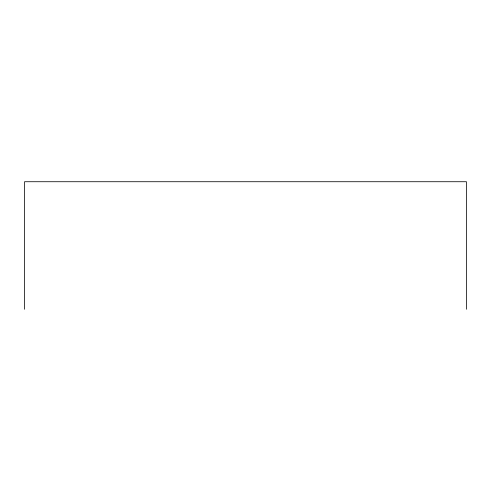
<?xml version="1.0" encoding="UTF-8"?>
<svg xmlns="http://www.w3.org/2000/svg" width="491" height="491" viewBox="0 0 491 491"><rect width="100%" height="100%" fill="white"/><g stroke="black" fill="none" stroke-linecap="round" stroke-linejoin="round"><path stroke-width="0.74" d="M466.45 309.275L466.45 181.725L24.55 181.725L24.55 309.275"/></g></svg>
